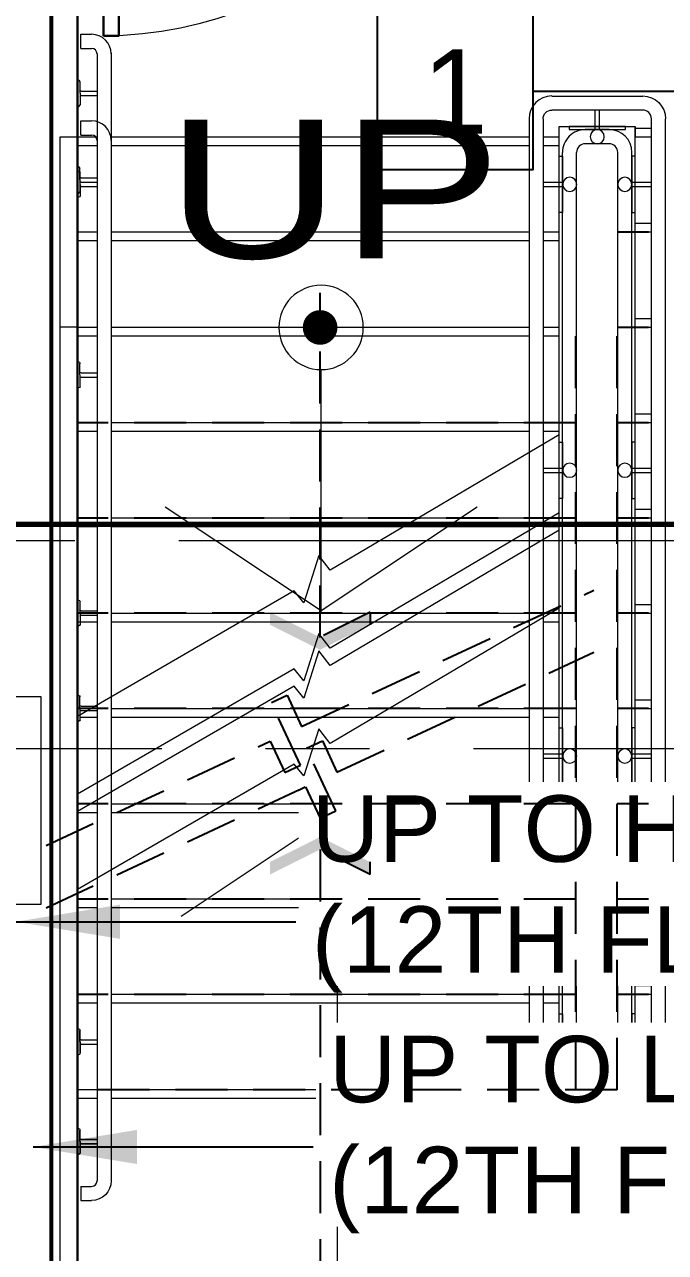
# Model space of a CAD drawing. Header units: inches. Extents: x -26575 to 27, y -11337 to 2257.
# Drawn here: x -23360.4 to -23286.4, y 845 to 986.7 of the extents above; entities that cross this region are included whole.
import ezdxf
from ezdxf import colors
from ezdxf.entities.mleader import LeaderData, LeaderLine
from ezdxf.enums import TextEntityAlignment as Align
from ezdxf.math import Vec2, Vec3

# ---------------------------------------------------------------- set-up
doc = ezdxf.new("R2010")
doc.units = ezdxf.units.IN
doc.header["$LTSCALE"] = 48
doc.header["$MEASUREMENT"] = 0
for name, pattern in [('A106$0$CENTER', [2, 1.25, -0.25, 0.25, -0.25]), ('A112$0$CENTER', [2, 1.25, -0.25, 0.25, -0.25]), ('NB - 12th floor_plan$0$HIDDEN2', [0.1875, 0.125, -0.0625])]:
    doc.linetypes.add(name, pattern=pattern)
for name, color, linetype in [('A106$0$A-ANNO-TEXT', 8, 'Continuous'), ('A106$0$A-DOOR', 8, 'Continuous'), ('A106$0$A-DOOR-FRAM', 8, 'Continuous'), ('A106$0$A-FLOR-CURB', 8, 'Continuous'), ('A106$0$A-FLOR-HRAL', 8, 'Continuous'), ('A106$0$A-FLOR-OPENING', 8, 'Continuous'), ('A106$0$A-FLOR-STRS', 8, 'Continuous'), ('A106$0$A-GRID-GRDP0-15', 8, 'Continuous'), ('A106$0$A-WALL-FULL-INTR', 8, 'Continuous'), ('A106$0$bc105-11 - A-WALL-FIRE', 8, 'Continuous'), ('A112$0$A-FLOR-HRAL', 8, 'Continuous'), ('A112$0$A-FLOR-SLAB', 8, 'Continuous'), ('A112$0$A-FLOR-STRS', 8, 'Continuous'), ('A112$0$A-GRID-GRDP0-15', 8, 'Continuous'), ('A112$0$A-WALL-FULL-INTR', 8, 'Continuous'), ('A112$0$bc112 - A-WALL-FIRE', 8, 'Continuous'), ('A112$0$Level 20', 8, 'Continuous'), ('E-FIRE', 234, 'Continuous'), ('E-TEXT', 6, 'Continuous'), ('G-Anno', 6, 'Continuous'), ('G-TEXT', 6, 'Continuous'), ('NB - 12th floor_plan$0$STSTAIRS1', 1, 'NB - 12th floor_plan$0$HIDDEN2'), ('XREF', 7, 'Continuous')]:
    doc.layers.add(name, color=color, linetype=linetype)
doc.layers.add('E-Fire-Covr', color=240, linetype='Continuous', lineweight=70, plot=False)
doc.styles.add('A106$0$style-Arial', font='arial.ttf')
doc.styles.add('M08', font='arial.ttf', dxfattribs={"height": 7.68})
doc.styles.add('MAMEP ANNO', font='arial.ttf', dxfattribs={"height": 0.078125})
doc.styles.get("Standard").update_dxf_attribs({"font": 'simplex.shx'})
doc.dimstyles.get("Standard").update_dxf_attribs({"dimtxt": 0.18, "dimasz": 0.125, "dimexe": 0.18, "dimexo": 0.0625, "dimgap": 0.09, "dimtad": 0, "dimtih": 1, "dimtoh": 1, "dimdec": 4, "dimzin": 0, "dimdsep": 46, "dimtxsty": 'Standard', "dimcen": 0.09, "dimadec": 0, "dimazin": 0, "dimtfac": 1, "dimtdec": 4, "dimtofl": 0, "dimtmove": 0, "dimatfit": 3, "dimfxl": 1, "dimtolj": 1, "dimtzin": 0, "dimarcsym": 0})

# ---------------------------------------------------------------- blocks, each defined once
blk = doc.blocks.new('*U335')
at = {"layer": 'A106$0$A-FLOR-HRAL', "linetype": 'Continuous', "lineweight": 0}
for p, q in [((-1.1, 1.5), (-1.04, 1.5)), ((-1.1, -1.5), (-1.1, 1.5)), ((-0.86, 0.01), (-0.86, 1.32)), ((-0.86, 0.01), (-0.86, -1.32)), ((-0.73, 0.26), (1.11, 0.26)), ((-0.73, -0.24), (1.11, -0.24)), ((-1.1, -1.5), (-1.04, -1.5))]:
    blk.add_line(p, q, dxfattribs=at)
for centre, radius, start, end in [((-1.04, 1.32), 0.188, 0, 90), ((-1.04, -1.32), 0.188, 270, 0), ((-0.73, -0.37), 0.125, 90, 180)]:
    blk.add_arc(centre, radius, start, end, dxfattribs=at)
at = {"layer": 'A106$0$A-FLOR-HRAL', "linetype": 'Continuous', "lineweight": 0, "extrusion": (0, 0, -1)}
blk.add_arc((0.73, 0.38), 0.125, 270, 0, dxfattribs=at)
blk = doc.blocks.new('*U336')
at = {"layer": 'A106$0$A-FLOR-HRAL', "linetype": 'Continuous', "lineweight": 0}
for p, q in [((-1.1, 1.5), (-1.04, 1.5)), ((-1.1, 1.5), (-1.1, -1.5)), ((-0.86, -0.01), (-0.86, 1.32)), ((-0.73, 0.24), (1.11, 0.24)), ((-0.86, -0.01), (-0.86, -1.32)), ((-0.73, -0.26), (1.11, -0.26)), ((-1.1, -1.5), (-1.04, -1.5))]:
    blk.add_line(p, q, dxfattribs=at)
at = {"layer": 'A106$0$A-FLOR-HRAL', "linetype": 'Continuous', "lineweight": 0, "extrusion": (0, 0, -1)}
for centre, radius, start, end in [((1.04, 1.32), 0.188, 90, 180), ((0.73, 0.37), 0.125, 270, 0), ((1.04, -1.32), 0.188, 180, 270)]:
    blk.add_arc(centre, radius, start, end, dxfattribs=at)
at = {"layer": 'A106$0$A-FLOR-HRAL', "linetype": 'Continuous', "lineweight": 0}
blk.add_arc((-0.73, -0.38), 0.125, 90, 180, dxfattribs=at)
blk = doc.blocks.new('*U340')
at = {"layer": 'A106$0$A-DOOR', "linetype": 'Continuous', "lineweight": 0, "extrusion": (0, 0, -1)}
blk.add_arc((22, 18.56), 44, 180, 270, dxfattribs=at)
at = {"layer": 'A106$0$A-DOOR', "linetype": 'Continuous', "lineweight": 30}
blk.add_3dface([(-22, -25.44), (-20.25, -25.44), (-20.25, 18.56), (-22, 18.56)], dxfattribs=at)
at = {"layer": 'A106$0$A-DOOR-FRAM', "linetype": 'Continuous', "lineweight": 30}
for p, q in [((-21.25, 25.44), (-23.5, 25.44)), ((-23.5, 25.44), (-23.5, 25.06)), ((-21.25, 20.98), (-21.25, 25.44)), ((21.25, 25.44), (23.5, 25.44)), ((21.25, 20.98), (21.25, 25.44)), ((23.5, 25.44), (23.5, 25.06)), ((-22, 18.56), (-22, 20.98)), ((-22, 20.98), (-21.25, 20.98)), ((22, 20.98), (21.25, 20.98)), ((22, 18.56), (22, 20.98)), ((-23.5, 18.56), (-23.5, 18.94)), ((-23.5, 18.56), (-22, 18.56)), ((23.5, 18.56), (22, 18.56)), ((23.5, 18.56), (23.5, 18.94))]:
    blk.add_line(p, q, dxfattribs=at)
at = {"layer": 'A106$0$A-DOOR-FRAM', "linetype": 'Continuous', "lineweight": 13}
for p, q in [((-23.35, 25.06), (-23.5, 25.06)), ((-21.4, 25.29), (-23.35, 25.29)), ((-23.35, 25.29), (-23.35, 25.06)), ((-21.4, 21.13), (-21.4, 25.29)), ((21.4, 21.13), (21.4, 25.29)), ((21.4, 25.29), (23.35, 25.29)), ((23.35, 25.29), (23.35, 25.06)), ((23.35, 25.06), (23.5, 25.06)), ((-22.15, 18.71), (-22.15, 21.13)), ((-22.15, 21.13), (-21.4, 21.13)), ((22.15, 21.13), (21.4, 21.13)), ((22.15, 18.71), (22.15, 21.13)), ((-23.5, 18.94), (-23.35, 18.94)), ((-23.35, 18.71), (-23.35, 18.94)), ((-23.35, 18.71), (-22.15, 18.71)), ((23.35, 18.71), (22.15, 18.71)), ((23.5, 18.94), (23.35, 18.94)), ((23.35, 18.71), (23.35, 18.94))]:
    blk.add_line(p, q, dxfattribs=at)
blk = doc.blocks.new('A106')
at = {"layer": 'A106$0$A-ANNO-TEXT', "lineweight": 13}
for p, q in [((-23326.15, 918.77), (-23326.15, 946.9)), ((-23324.3, 895.76), (-23324.3, 838.47))]:
    blk.add_line(p, q, dxfattribs=at)
at = {"layer": 'A106$0$A-ANNO-TEXT', "lineweight": 13, "flags": 128}
for points in [[(-23308.15, 931.04), (-23326.15, 919.04), (-23344.15, 931.04)], [(-23306.3, 883.76), (-23324.3, 895.76), (-23342.3, 883.76)]]:
    blk.add_lwpolyline(points, dxfattribs=at)
at = {"layer": 'A106$0$A-ANNO-TEXT', "lineweight": 13, "extrusion": (0, 0, -1)}
blk.add_circle((23326.15, 951.77), 4.87, dxfattribs=at)
at = {"layer": 'A106$0$A-FLOR-CURB', "lineweight": 0}
blk.add_3dface([(-23372.52, 909.16), (-23358.52, 909.16), (-23358.52, 885.16), (-23372.52, 885.16)], dxfattribs=at)
at = {"layer": 'A106$0$A-FLOR-HRAL', "lineweight": 13}
for p, q in [((-23299.52, 978.48), (-23289.02, 978.48)), ((-23289.02, 976.86), (-23299.52, 976.86)), ((-23353.9, 975.61), (-23352.65, 975.61)), ((-23353.9, 973.98), (-23353.9, 975.61)), ((-23302.15, 975.86), (-23302.15, 926.29)), ((-23300.52, 975.86), (-23300.52, 927.25)), ((-23288.02, 861.73), (-23288.02, 975.86)), ((-23286.4, 861.73), (-23286.4, 975.86)), ((-23353.9, 973.98), (-23352.65, 973.98)), ((-23292.9, 974.61), (-23295.65, 974.61)), ((-23352.02, 973.36), (-23352.02, 897.17)), ((-23350.4, 973.47), (-23350.4, 898.11)), ((-23292.9, 972.98), (-23295.65, 972.98)), ((-23298.27, 926.61), (-23298.27, 971.98)), ((-23296.65, 927.57), (-23296.65, 971.98)), ((-23291.9, 865.61), (-23291.9, 971.98)), ((-23290.27, 865.61), (-23290.27, 971.98)), ((-23296.65, 865.61), (-23296.65, 927.57)), ((-23298.27, 865.61), (-23298.27, 926.61)), ((-23302.15, 917.29), (-23302.15, 861.73)), ((-23300.52, 918.25), (-23300.52, 861.73)), ((-23350.4, 889.11), (-23350.4, 853.23)), ((-23352.02, 888.17), (-23352.02, 853.23)), ((-23295.65, 864.61), (-23292.9, 864.61)), ((-23295.65, 862.98), (-23292.9, 862.98)), ((-23289.02, 860.73), (-23299.52, 860.73)), ((-23299.52, 859.11), (-23289.02, 859.11)), ((-23353.9, 852.61), (-23352.65, 852.61)), ((-23353.9, 852.61), (-23353.9, 850.98)), ((-23353.9, 850.98), (-23352.65, 850.98))]:
    blk.add_line(p, q, dxfattribs=at)
at = {"layer": 'A106$0$A-FLOR-HRAL', "lineweight": 0}
for p, q in [((-23294.52, 974.61), (-23294.52, 976.86)), ((-23294.02, 974.61), (-23294.02, 976.86)), ((-23300.52, 968.54), (-23298.27, 968.54)), ((-23290.27, 968.54), (-23288.02, 968.54)), ((-23300.52, 968.04), (-23298.27, 968.04)), ((-23290.27, 968.04), (-23288.02, 968.04)), ((-23300.52, 935.54), (-23298.27, 935.54)), ((-23300.52, 935.04), (-23298.27, 935.04)), ((-23290.27, 935.54), (-23288.02, 935.54)), ((-23290.27, 935.04), (-23288.02, 935.04)), ((-23300.52, 902.54), (-23298.27, 902.54)), ((-23300.52, 902.04), (-23298.27, 902.04)), ((-23290.27, 902.54), (-23288.02, 902.54)), ((-23290.27, 902.04), (-23288.02, 902.04)), ((-23300.52, 869.54), (-23298.27, 869.54)), ((-23300.52, 869.04), (-23298.27, 869.04)), ((-23290.27, 869.54), (-23288.02, 869.54)), ((-23290.27, 869.04), (-23288.02, 869.04)), ((-23294.52, 862.98), (-23294.52, 860.73)), ((-23294.02, 862.98), (-23294.02, 860.73))]:
    blk.add_line(p, q, dxfattribs=at)
at = {"layer": 'A106$0$A-FLOR-HRAL', "lineweight": 13}
for centre, radius, start, end in [((-23299.52, 975.86), 2.63, 90, 180), ((-23289.02, 975.86), 1, 359.9765, 90), ((-23352.65, 973.36), 2.25, 0, 90), ((-23352.65, 973.36), 0.625, 0, 90), ((-23295.65, 971.98), 2.63, 90, 180.1233), ((-23292.9, 971.98), 2.63, 0, 90), ((-23295.65, 971.98), 1, 90, 180.1998), ((-23292.9, 971.98), 1, 0, 90), ((-23292.9, 865.61), 1, 270, 0.0348), ((-23292.9, 865.61), 2.62, 270, 0.0215), ((-23299.52, 861.73), 1, 179.9832, 270), ((-23289.02, 861.73), 2.63, 270, 0.0009), ((-23352.65, 853.23), 0.625, 270, 0)]:
    blk.add_arc(centre, radius, start, end, dxfattribs=at)
at = {"layer": 'A106$0$A-FLOR-HRAL', "lineweight": 13, "extrusion": (0, 0, -1)}
for centre, radius, start, end in [((23289.02, 975.86), 2.63, 90, 179.983), ((23299.52, 975.86), 1, 359.9847, 90), ((23295.65, 865.61), 2.63, 270, 360), ((23295.65, 865.61), 1, 270, 360), ((23299.52, 861.73), 2.63, 270, 360), ((23289.02, 861.73), 1, 180, 270), ((23352.65, 853.23), 2.25, 180, 270)]:
    blk.add_arc(centre, radius, start, end, dxfattribs=at)
at = {"layer": 'A106$0$A-FLOR-OPENING', "lineweight": 0}
for p, q in [((-23356.27, 805.79), (-23356.27, 951.79)), ((-23354.27, 951.79), (-23356.27, 951.79)), ((-23350.4, 951.79), (-23302.15, 951.79))]:
    blk.add_line(p, q, dxfattribs=at)
at = {"layer": 'A106$0$A-FLOR-OPENING', "lineweight": 0, "flags": 128}
blk.add_lwpolyline([(-23300.52, 951.79), (-23298.65, 951.79), (-23298.65, 974.98), (-23289.9, 974.98), (-23289.9, 973.79), (-23288.02, 973.79)], dxfattribs=at)
at = {"layer": 'A106$0$A-FLOR-STRS', "lineweight": 0}
for p, q in [((-23298.65, 974.98), (-23289.9, 974.98)), ((-23298.65, 928.36), (-23298.65, 974.98)), ((-23289.9, 862.61), (-23289.9, 974.98)), ((-23289.9, 974.79), (-23288.02, 974.79)), ((-23289.9, 963.79), (-23288.02, 963.79)), ((-23289.9, 952.79), (-23288.02, 952.79)), ((-23354.27, 950.79), (-23352.02, 950.79)), ((-23350.4, 950.79), (-23302.15, 950.79)), ((-23300.52, 950.79), (-23298.65, 950.79)), ((-23289.9, 941.79), (-23288.02, 941.79)), ((-23354.27, 939.79), (-23352.02, 939.79)), ((-23350.4, 939.79), (-23302.15, 939.79)), ((-23300.52, 939.79), (-23298.65, 939.79)), ((-23289.9, 930.79), (-23288.02, 930.79)), ((-23354.27, 928.79), (-23352.02, 928.79)), ((-23350.4, 928.79), (-23302.15, 928.79)), ((-23300.52, 928.79), (-23298.65, 928.79)), ((-23298.65, 862.61), (-23298.65, 919.36)), ((-23289.9, 919.79), (-23288.02, 919.79)), ((-23354.27, 917.79), (-23352.02, 917.79)), ((-23350.4, 917.79), (-23316.55, 917.79)), ((-23300.52, 917.79), (-23298.65, 917.79)), ((-23289.9, 908.79), (-23288.02, 908.79)), ((-23353.99, 906.79), (-23352.02, 906.79)), ((-23350.4, 906.79), (-23335.35, 906.79)), ((-23319.94, 906.79), (-23302.15, 906.79)), ((-23300.52, 906.79), (-23298.65, 906.79)), ((-23289.9, 897.79), (-23288.02, 897.79)), ((-23338.82, 895.79), (-23302.15, 895.79)), ((-23300.52, 895.79), (-23298.65, 895.79)), ((-23289.9, 886.79), (-23288.02, 886.79)), ((-23354.27, 884.79), (-23352.02, 884.79)), ((-23350.4, 884.79), (-23302.15, 884.79)), ((-23300.52, 884.79), (-23298.65, 884.79)), ((-23289.9, 875.79), (-23288.02, 875.79)), ((-23354.27, 873.79), (-23352.02, 873.79)), ((-23350.4, 873.79), (-23302.15, 873.79)), ((-23300.52, 873.79), (-23298.65, 873.79)), ((-23354.27, 862.79), (-23352.02, 862.79)), ((-23350.4, 862.79), (-23302.15, 862.79)), ((-23300.52, 862.79), (-23298.65, 862.79)), ((-23298.65, 862.61), (-23289.9, 862.61))]:
    blk.add_line(p, q, dxfattribs=at)
at = {"layer": 'A106$0$A-FLOR-STRS', "lineweight": 13}
for p, q in [((-23289.9, 973.79), (-23288.02, 973.79)), ((-23289.9, 962.79), (-23288.02, 962.79)), ((-23354.27, 951.79), (-23352.02, 951.79)), ((-23350.4, 951.79), (-23302.15, 951.79)), ((-23300.52, 951.79), (-23298.65, 951.79)), ((-23289.9, 951.79), (-23288.02, 951.79)), ((-23354.27, 940.79), (-23352.02, 940.79)), ((-23350.4, 940.79), (-23302.15, 940.79)), ((-23300.52, 940.79), (-23298.65, 940.79)), ((-23289.9, 940.79), (-23288.02, 940.79)), ((-23354.27, 929.79), (-23352.02, 929.79)), ((-23350.4, 929.79), (-23302.15, 929.79)), ((-23300.52, 929.79), (-23298.65, 929.79)), ((-23289.9, 929.79), (-23288.02, 929.79)), ((-23354.27, 918.79), (-23352.02, 918.79)), ((-23350.4, 918.79), (-23314.85, 918.79)), ((-23299.6, 918.79), (-23298.65, 918.79)), ((-23289.9, 918.79), (-23288.02, 918.79)), ((-23350.4, 907.79), (-23333.71, 907.79)), ((-23318.24, 907.79), (-23302.15, 907.79)), ((-23300.52, 907.79), (-23298.65, 907.79)), ((-23289.9, 907.79), (-23288.02, 907.79)), ((-23354.27, 896.79), (-23352.67, 896.79)), ((-23337.08, 896.79), (-23302.15, 896.79)), ((-23300.52, 896.79), (-23298.65, 896.79)), ((-23289.9, 896.79), (-23288.02, 896.79)), ((-23354.27, 885.79), (-23352.02, 885.79)), ((-23354.27, 885.79), (-23352.02, 885.79)), ((-23350.4, 885.79), (-23302.15, 885.79)), ((-23300.52, 885.79), (-23298.65, 885.79)), ((-23289.9, 885.79), (-23288.02, 885.79)), ((-23354.27, 874.79), (-23352.02, 874.79)), ((-23350.4, 874.79), (-23302.15, 874.79)), ((-23300.52, 874.79), (-23298.65, 874.79)), ((-23289.9, 874.79), (-23288.02, 874.79)), ((-23354.27, 863.79), (-23352.02, 863.79)), ((-23350.4, 863.79), (-23302.15, 863.79)), ((-23300.52, 863.79), (-23298.65, 863.79))]:
    blk.add_line(p, q, dxfattribs=at)
at = {"layer": 'A106$0$A-FLOR-STRS', "lineweight": 0, "flags": 128}
for points in [[(-23298.65, 928.36), (-23325.09, 912.75), (-23326.43, 914.44), (-23328.15, 908.99), (-23329.28, 910.36), (-23354.27, 895.87)], [(-23298.65, 919.36), (-23325.09, 903.75), (-23326.43, 905.44), (-23328.15, 899.99), (-23329.28, 901.36), (-23354.27, 886.87)]]:
    blk.add_lwpolyline(points, dxfattribs=at)
at = {"layer": 'A106$0$A-FLOR-STRS', "lineweight": 0, "extrusion": (0, 0, -1)}
for centre in [(23294.27, 973.79), (23297.45, 968.29), (23291.09, 968.29), (23297.45, 935.29), (23291.09, 935.29), (23297.45, 902.29), (23291.09, 902.29), (23297.45, 869.29), (23291.09, 869.29), (23294.27, 863.79)]:
    blk.add_circle(centre, 0.813, dxfattribs=at)
at = {"layer": 'A106$0$A-FLOR-STRS', "lineweight": 0}
for points in [[(-23291.02, 974.98), (-23297.52, 974.98), (-23297.52, 974.61), (-23291.02, 974.61)], [(-23298.65, 965.04), (-23298.65, 971.54), (-23298.27, 971.54), (-23298.27, 965.04)], [(-23289.9, 965.04), (-23289.9, 971.54), (-23290.27, 971.54), (-23290.27, 965.04)], [(-23298.65, 932.04), (-23298.65, 938.54), (-23298.27, 938.54), (-23298.27, 932.04)], [(-23289.9, 932.04), (-23289.9, 938.54), (-23290.27, 938.54), (-23290.27, 932.04)], [(-23298.65, 899.04), (-23298.65, 905.54), (-23298.27, 905.54), (-23298.27, 899.04)], [(-23289.9, 899.04), (-23289.9, 905.54), (-23290.27, 905.54), (-23290.27, 899.04)], [(-23298.65, 866.04), (-23298.65, 872.54), (-23298.27, 872.54), (-23298.27, 866.04)], [(-23289.9, 866.04), (-23289.9, 872.54), (-23290.27, 872.54), (-23290.27, 866.04)], [(-23297.52, 862.61), (-23291.02, 862.61), (-23291.02, 862.98), (-23297.52, 862.98)]]:
    blk.add_3dface(points, dxfattribs=at)
at = {"layer": 'A106$0$A-GRID-GRDP0-15', "linetype": 'A106$0$CENTER', "lineweight": 0}
for p, q in [((-24110.57, 927.16), (-20437.54, 927.16)), ((-23884.56, 903.16), (-20364.93, 903.16))]:
    blk.add_line(p, q, dxfattribs=at)
at = {"layer": 'A106$0$A-WALL-FULL-INTR', "lineweight": 30}
blk.add_line((-23354.27, 1029.79), (-23354.27, 807.79), dxfattribs=at)
at = {"layer": 'A106$0$bc105-11 - A-WALL-FIRE', "lineweight": 53}
blk.add_line((-23357.34, 1032.85), (-23357.34, 805.94), dxfattribs=at)
at = {"layer": 'A106$0$A-DOOR-FRAM', "lineweight": 13}
blk.add_blockref('*U340', (-23329.27, 1010.86), dxfattribs=at)
at = {"layer": 'A106$0$A-FLOR-HRAL', "lineweight": 0}
for name, p in [('*U335', (-23353.14, 968.79)), ('*U336', (-23353.14, 946.29)), ('*U336', (-23353.14, 907.79)), ('*U336', (-23353.14, 869.29)), ('*U336', (-23353.14, 857.79))]:
    blk.add_blockref(name, p, dxfattribs=at)
at = {"layer": 'A106$0$A-ANNO-TEXT', "lineweight": 13, "style": 'A106$0$style-Arial', "width": 1.246875}
blk.add_text('UP', height=16, dxfattribs=at).set_placement((-23305.33, 959.76, 0.21), align=Align.RIGHT)
blk = doc.blocks.new('A112')
at = {"layer": 'A112$0$A-FLOR-HRAL', "lineweight": 13}
for p, q in [((-23353.9, 985.61), (-23352.65, 985.61)), ((-23353.9, 983.98), (-23353.9, 985.61)), ((-23353.9, 983.98), (-23352.65, 983.98)), ((-23352.02, 983.36), (-23352.02, 908.18)), ((-23350.4, 983.47), (-23350.4, 909.12)), ((-23299.52, 978.48), (-23289.02, 978.48)), ((-23289.02, 976.86), (-23299.52, 976.86)), ((-23302.15, 975.86), (-23302.15, 937.29)), ((-23300.52, 975.86), (-23300.52, 938.25)), ((-23288.02, 861.73), (-23288.02, 975.86)), ((-23286.4, 861.73), (-23286.4, 975.86)), ((-23292.9, 974.61), (-23295.65, 974.61)), ((-23292.9, 972.98), (-23295.65, 972.98)), ((-23298.27, 926.61), (-23298.27, 971.98)), ((-23296.65, 927.57), (-23296.65, 971.98)), ((-23291.9, 865.61), (-23291.9, 971.98)), ((-23290.27, 865.61), (-23290.27, 971.98)), ((-23300.52, 929.25), (-23300.52, 861.73)), ((-23302.15, 928.29), (-23302.15, 861.73)), ((-23296.65, 865.61), (-23296.65, 927.57)), ((-23298.27, 865.61), (-23298.27, 926.61)), ((-23352.02, 899.18), (-23352.02, 853.23)), ((-23350.4, 900.12), (-23350.4, 853.23)), ((-23295.65, 864.61), (-23292.9, 864.61)), ((-23295.65, 862.98), (-23292.9, 862.98)), ((-23289.02, 860.73), (-23299.52, 860.73)), ((-23299.52, 859.11), (-23289.02, 859.11)), ((-23353.9, 852.61), (-23352.65, 852.61)), ((-23353.9, 852.61), (-23353.9, 850.98)), ((-23353.9, 850.98), (-23352.65, 850.98))]:
    blk.add_line(p, q, dxfattribs=at)
at = {"layer": 'A112$0$A-FLOR-HRAL', "lineweight": 0}
for p, q in [((-23354.24, 980.3), (-23354.18, 980.3)), ((-23354.24, 977.29), (-23354.24, 980.3)), ((-23353.99, 978.8), (-23353.99, 980.11)), ((-23353.99, 978.8), (-23353.99, 977.48)), ((-23353.87, 979.05), (-23352.02, 979.05)), ((-23353.87, 978.55), (-23352.02, 978.55)), ((-23354.24, 977.29), (-23354.18, 977.29)), ((-23294.52, 974.61), (-23294.52, 976.86)), ((-23294.02, 974.61), (-23294.02, 976.86)), ((-23354.24, 969.8), (-23354.18, 969.8)), ((-23354.24, 969.8), (-23354.24, 966.79)), ((-23353.99, 968.29), (-23353.99, 969.61)), ((-23353.99, 968.29), (-23353.99, 966.98)), ((-23353.87, 968.54), (-23352.02, 968.54)), ((-23300.52, 968.54), (-23298.27, 968.54)), ((-23290.27, 968.54), (-23288.02, 968.54)), ((-23354.24, 966.79), (-23354.18, 966.79)), ((-23353.87, 968.04), (-23352.02, 968.04)), ((-23300.52, 968.04), (-23298.27, 968.04)), ((-23290.27, 968.04), (-23288.02, 968.04)), ((-23290.27, 935.54), (-23288.02, 935.54)), ((-23290.27, 935.04), (-23288.02, 935.04)), ((-23354.24, 920.3), (-23354.18, 920.3)), ((-23354.24, 920.3), (-23354.24, 917.29)), ((-23353.99, 918.79), (-23353.99, 920.11)), ((-23353.99, 918.79), (-23353.99, 917.48)), ((-23353.87, 919.04), (-23352.02, 919.04)), ((-23354.24, 917.29), (-23354.18, 917.29)), ((-23353.87, 918.54), (-23352.02, 918.54)), ((-23300.52, 902.54), (-23298.27, 902.54)), ((-23300.52, 902.04), (-23298.27, 902.04)), ((-23290.27, 902.54), (-23288.02, 902.54)), ((-23290.27, 902.04), (-23288.02, 902.04)), ((-23354.24, 870.8), (-23354.18, 870.8)), ((-23354.24, 870.8), (-23354.24, 867.79)), ((-23353.99, 869.29), (-23353.99, 870.61)), ((-23353.99, 869.29), (-23353.99, 867.98)), ((-23353.87, 869.54), (-23352.02, 869.54)), ((-23353.87, 869.04), (-23352.02, 869.04)), ((-23300.52, 869.54), (-23298.27, 869.54)), ((-23300.52, 869.04), (-23298.27, 869.04)), ((-23290.27, 869.54), (-23288.02, 869.54)), ((-23290.27, 869.04), (-23288.02, 869.04)), ((-23354.24, 867.79), (-23354.18, 867.79)), ((-23294.52, 862.98), (-23294.52, 860.73)), ((-23294.02, 862.98), (-23294.02, 860.73)), ((-23354.24, 859.3), (-23354.18, 859.3)), ((-23354.24, 859.3), (-23354.24, 856.29)), ((-23353.99, 857.79), (-23353.99, 859.11)), ((-23353.99, 857.79), (-23353.99, 856.48)), ((-23353.87, 858.04), (-23352.02, 858.04)), ((-23354.24, 856.29), (-23354.18, 856.29)), ((-23353.87, 857.54), (-23352.02, 857.54))]:
    blk.add_line(p, q, dxfattribs=at)
at = {"layer": 'A112$0$A-FLOR-HRAL', "lineweight": 13}
for centre, radius, start, end in [((-23352.65, 983.36), 2.25, 0, 90), ((-23352.65, 983.36), 0.625, 0, 90), ((-23299.52, 975.86), 2.63, 90, 180), ((-23289.02, 975.86), 1, 359.9765, 90), ((-23295.65, 971.98), 2.63, 90, 180.1233), ((-23292.9, 971.98), 2.63, 0, 90), ((-23295.65, 971.98), 1, 90, 180.1998), ((-23292.9, 971.98), 1, 0, 90), ((-23292.9, 865.61), 1, 270, 0.0348), ((-23292.9, 865.61), 2.62, 270, 0.0215), ((-23299.52, 861.73), 1, 179.9832, 270), ((-23289.02, 861.73), 2.63, 270, 0.0009), ((-23352.65, 853.23), 0.625, 270, 0)]:
    blk.add_arc(centre, radius, start, end, dxfattribs=at)
at = {"layer": 'A112$0$A-FLOR-HRAL', "lineweight": 0}
for centre, radius, start, end in [((-23354.18, 980.11), 0.188, 0, 90), ((-23353.87, 978.43), 0.125, 90, 180), ((-23354.18, 977.48), 0.188, 270, 0), ((-23353.87, 967.91), 0.125, 90, 180), ((-23353.87, 918.41), 0.125, 90, 180), ((-23353.87, 868.91), 0.125, 90, 180), ((-23353.87, 857.41), 0.125, 90, 180)]:
    blk.add_arc(centre, radius, start, end, dxfattribs=at)
at = {"layer": 'A112$0$A-FLOR-HRAL', "lineweight": 0, "extrusion": (0, 0, -1)}
for centre, radius, start, end in [((23353.87, 979.18), 0.125, 270, 0), ((23354.18, 969.61), 0.188, 90, 180), ((23353.87, 968.66), 0.125, 270, 0), ((23354.18, 966.98), 0.188, 180, 270), ((23354.18, 920.11), 0.188, 90, 180), ((23353.87, 919.16), 0.125, 270, 0), ((23354.18, 917.48), 0.188, 180, 270), ((23354.18, 870.61), 0.188, 90, 180), ((23353.87, 869.66), 0.125, 270, 0), ((23354.18, 867.98), 0.188, 180, 270), ((23354.18, 859.11), 0.188, 90, 180), ((23353.87, 858.16), 0.125, 270, 0), ((23354.18, 856.48), 0.188, 180, 270)]:
    blk.add_arc(centre, radius, start, end, dxfattribs=at)
at = {"layer": 'A112$0$A-FLOR-HRAL', "lineweight": 13, "extrusion": (0, 0, -1)}
for centre, radius, start, end in [((23289.02, 975.86), 2.63, 90, 179.983), ((23299.52, 975.86), 1, 359.9847, 90), ((23295.65, 865.61), 2.63, 270, 360), ((23295.65, 865.61), 1, 270, 360), ((23299.52, 861.73), 2.63, 270, 360), ((23289.02, 861.73), 1, 180, 270), ((23352.65, 853.23), 2.25, 180, 270)]:
    blk.add_arc(centre, radius, start, end, dxfattribs=at)
at = {"layer": 'A112$0$A-FLOR-SLAB', "lineweight": 0}
for p, q in [((-23356.27, 973.79), (-23354.27, 973.79)), ((-23356.27, 805.79), (-23356.27, 973.79))]:
    blk.add_line(p, q, dxfattribs=at)
at = {"layer": 'A112$0$A-FLOR-STRS', "lineweight": 0}
for p, q in [((-23298.65, 974.98), (-23289.9, 974.98)), ((-23298.65, 939.36), (-23298.65, 974.98)), ((-23289.9, 862.61), (-23289.9, 974.98)), ((-23289.9, 974.79), (-23288.02, 974.79)), ((-23354.27, 972.79), (-23352.02, 972.79)), ((-23350.4, 972.79), (-23302.15, 972.79)), ((-23300.52, 972.79), (-23298.65, 972.79)), ((-23289.9, 963.79), (-23288.02, 963.79)), ((-23354.27, 961.79), (-23352.02, 961.79)), ((-23350.4, 961.79), (-23302.15, 961.79)), ((-23300.52, 961.79), (-23298.65, 961.79)), ((-23289.9, 952.79), (-23288.02, 952.79)), ((-23354.27, 950.79), (-23352.02, 950.79)), ((-23350.4, 950.79), (-23302.15, 950.79)), ((-23300.52, 950.79), (-23298.65, 950.79)), ((-23289.9, 941.79), (-23288.02, 941.79)), ((-23354.27, 939.79), (-23352.02, 939.79)), ((-23350.4, 939.79), (-23302.15, 939.79)), ((-23300.52, 939.79), (-23298.65, 939.79)), ((-23298.65, 862.61), (-23298.65, 930.36)), ((-23289.9, 930.79), (-23288.02, 930.79)), ((-23354.27, 928.79), (-23352.02, 928.79)), ((-23350.4, 928.79), (-23316.55, 928.79)), ((-23289.9, 919.79), (-23288.02, 919.79)), ((-23353.99, 917.79), (-23352.02, 917.79)), ((-23350.4, 917.79), (-23335.43, 917.79)), ((-23319.94, 917.79), (-23302.15, 917.79)), ((-23300.52, 917.79), (-23298.65, 917.79)), ((-23289.9, 908.79), (-23288.02, 908.79)), ((-23338.88, 906.79), (-23302.15, 906.79)), ((-23300.52, 906.79), (-23298.65, 906.79)), ((-23289.9, 897.79), (-23288.02, 897.79)), ((-23354.27, 895.79), (-23352.02, 895.79)), ((-23350.4, 895.79), (-23302.15, 895.79)), ((-23300.52, 895.79), (-23298.65, 895.79)), ((-23289.9, 886.79), (-23288.02, 886.79)), ((-23354.27, 884.79), (-23352.02, 884.79)), ((-23350.4, 884.79), (-23302.15, 884.79)), ((-23300.52, 884.79), (-23298.65, 884.79)), ((-23289.9, 875.79), (-23288.02, 875.79)), ((-23354.27, 873.79), (-23352.02, 873.79)), ((-23350.4, 873.79), (-23302.15, 873.79)), ((-23300.52, 873.79), (-23298.65, 873.79)), ((-23354.27, 862.79), (-23352.02, 862.79)), ((-23350.4, 862.79), (-23302.15, 862.79)), ((-23300.52, 862.79), (-23298.65, 862.79)), ((-23298.65, 862.61), (-23289.9, 862.61))]:
    blk.add_line(p, q, dxfattribs=at)
at = {"layer": 'A112$0$A-FLOR-STRS', "lineweight": 13}
for p, q in [((-23354.27, 973.79), (-23352.02, 973.79)), ((-23350.4, 973.79), (-23302.15, 973.79)), ((-23300.52, 973.79), (-23298.65, 973.79)), ((-23289.9, 973.79), (-23288.02, 973.79)), ((-23354.27, 962.79), (-23352.02, 962.79)), ((-23350.4, 962.79), (-23302.15, 962.79)), ((-23300.52, 962.79), (-23298.65, 962.79)), ((-23289.9, 962.79), (-23288.02, 962.79)), ((-23354.27, 951.79), (-23352.02, 951.79)), ((-23350.4, 951.79), (-23302.15, 951.79)), ((-23300.52, 951.79), (-23298.65, 951.79)), ((-23289.9, 951.79), (-23288.02, 951.79)), ((-23354.27, 940.79), (-23352.02, 940.79)), ((-23350.4, 940.79), (-23302.15, 940.79)), ((-23300.52, 940.79), (-23298.65, 940.79)), ((-23289.9, 940.79), (-23288.02, 940.79)), ((-23354.27, 929.79), (-23352.02, 929.79)), ((-23350.4, 929.79), (-23314.85, 929.79)), ((-23289.9, 929.79), (-23288.02, 929.79)), ((-23350.4, 918.79), (-23333.71, 918.79)), ((-23318.24, 918.79), (-23302.15, 918.79)), ((-23300.52, 918.79), (-23298.65, 918.79)), ((-23289.9, 918.79), (-23288.02, 918.79)), ((-23354.27, 907.79), (-23352.68, 907.79)), ((-23337.16, 907.79), (-23302.15, 907.79)), ((-23300.52, 907.79), (-23298.65, 907.79)), ((-23289.9, 907.79), (-23288.02, 907.79)), ((-23354.27, 896.79), (-23352.02, 896.79)), ((-23354.27, 896.79), (-23352.02, 896.79)), ((-23350.4, 896.79), (-23302.15, 896.79)), ((-23300.52, 896.79), (-23298.65, 896.79)), ((-23289.9, 896.79), (-23288.02, 896.79)), ((-23354.27, 885.79), (-23352.02, 885.79)), ((-23354.27, 885.79), (-23352.02, 885.79)), ((-23350.4, 885.79), (-23302.15, 885.79)), ((-23300.52, 885.79), (-23298.65, 885.79)), ((-23289.9, 885.79), (-23288.02, 885.79)), ((-23354.27, 874.79), (-23352.02, 874.79)), ((-23350.4, 874.79), (-23302.15, 874.79)), ((-23300.52, 874.79), (-23298.65, 874.79)), ((-23289.9, 874.79), (-23288.02, 874.79)), ((-23354.27, 863.79), (-23352.02, 863.79)), ((-23350.4, 863.79), (-23302.15, 863.79)), ((-23300.52, 863.79), (-23298.65, 863.79))]:
    blk.add_line(p, q, dxfattribs=at)
at = {"layer": 'A112$0$A-FLOR-STRS', "lineweight": 0, "flags": 128}
for points in [[(-23298.65, 939.36), (-23325.09, 923.75), (-23326.43, 925.44), (-23328.15, 919.99), (-23329.28, 921.36), (-23354.27, 906.87)], [(-23298.65, 930.36), (-23325.09, 914.75), (-23326.43, 916.44), (-23328.15, 910.99), (-23329.28, 912.36), (-23354.27, 897.87)]]:
    blk.add_lwpolyline(points, dxfattribs=at)
at = {"layer": 'A112$0$A-FLOR-STRS', "lineweight": 0, "extrusion": (0, 0, -1)}
for centre in [(23297.45, 968.29), (23297.45, 935.29), (23297.45, 902.29), (23297.45, 869.29)]:
    blk.add_circle(centre, 0.813, dxfattribs=at)
at = {"layer": 'A112$0$A-GRID-GRDP0-15', "linetype": 'A112$0$CENTER', "lineweight": 0}
for p, q in [((-24110.57, 927.16), (-20437.54, 927.16)), ((-23884.56, 903.16), (-20364.93, 903.16))]:
    blk.add_line(p, q, dxfattribs=at)
at = {"layer": 'A112$0$A-WALL-FULL-INTR', "lineweight": 30}
blk.add_line((-23354.27, 1035.79), (-23354.27, 807.79), dxfattribs=at)
at = {"layer": 'A112$0$bc112 - A-WALL-FIRE', "lineweight": 53}
blk.add_line((-23357.34, 1038.85), (-23357.34, 805.94), dxfattribs=at)
at = {"layer": 'A112$0$Level 20', "lineweight": 0, "extrusion": (0, 0, -1)}
for centre in [(23294.27, 973.79), (23291.09, 968.29), (23291.09, 935.29), (23291.09, 902.29), (23291.09, 869.29), (23294.27, 863.79)]:
    blk.add_circle(centre, 0.813, dxfattribs=at)
at = {"layer": 'A112$0$Level 20', "lineweight": 0}
for points in [[(-23291.02, 974.98), (-23297.52, 974.98), (-23297.52, 974.61), (-23291.02, 974.61)], [(-23298.65, 965.04), (-23298.65, 971.54), (-23298.27, 971.54), (-23298.27, 965.04)], [(-23289.9, 965.04), (-23289.9, 971.54), (-23290.27, 971.54), (-23290.27, 965.04)], [(-23289.9, 932.04), (-23289.9, 938.54), (-23290.27, 938.54), (-23290.27, 932.04)], [(-23298.65, 899.04), (-23298.65, 905.54), (-23298.27, 905.54), (-23298.27, 899.04)], [(-23289.9, 899.04), (-23289.9, 905.54), (-23290.27, 905.54), (-23290.27, 899.04)], [(-23298.65, 866.04), (-23298.65, 872.54), (-23298.27, 872.54), (-23298.27, 866.04)], [(-23289.9, 866.04), (-23289.9, 872.54), (-23290.27, 872.54), (-23290.27, 866.04)], [(-23297.52, 862.61), (-23291.02, 862.61), (-23291.02, 862.98), (-23297.52, 862.98)]]:
    blk.add_3dface(points, dxfattribs=at)
blk = doc.blocks.new('NB - 12th floor_plan')
at = {"layer": 'NB - 12th floor_plan$0$STSTAIRS1'}
for p, q in [((-23234.35, 962.77), (-23291.98, 962.77)), ((-23296.73, 863.77), (-23296.73, 951.77)), ((-23291.98, 863.77), (-23291.98, 951.77)), ((-23234.35, 951.77), (-23291.98, 951.77)), ((-23296.73, 940.77), (-23354.27, 940.77)), ((-23234.35, 940.77), (-23291.98, 940.77)), ((-23296.73, 929.77), (-23354.27, 929.77)), ((-23234.35, 929.77), (-23291.98, 929.77)), ((-23296.73, 918.77), (-23354.27, 918.77)), ((-23234.35, 918.77), (-23291.98, 918.77)), ((-23296.73, 907.77), (-23354.27, 907.77)), ((-23234.35, 907.77), (-23291.98, 907.77)), ((-23296.73, 896.77), (-23354.27, 896.77)), ((-23234.35, 896.77), (-23291.98, 896.77)), ((-23296.73, 885.77), (-23354.27, 885.77)), ((-23234.35, 885.77), (-23291.98, 885.77)), ((-23296.73, 874.77), (-23354.27, 874.77)), ((-23234.35, 874.77), (-23291.98, 874.77)), ((-23291.98, 863.77), (-23354.27, 863.77))]:
    blk.add_line(p, q, dxfattribs=at)
at = {"layer": 'NB - 12th floor_plan$0$STSTAIRS1', "lineweight": 25}
for p, q in [((-23320.5, 918.88), (-23326.27, 915.99)), ((-23320.5, 918.88), (-23320.5, 917.43)), ((-23320.5, 888.62), (-23326.27, 891.51)), ((-23320.5, 888.62), (-23320.5, 890.06))]:
    blk.add_line(p, q, dxfattribs=at)
at = {"layer": 'NB - 12th floor_plan$0$STSTAIRS1', "lineweight": 25, "elevation": 0}
for points in [[(-23326.27, 891.51), (-23326.27, 835.95), (-23262.27, 835.95), (-23262.27, 977.77)], [(-23326.27, 915.99), (-23326.27, 955.77)]]:
    blk.add_lwpolyline(points, dxfattribs=at)
at = {"layer": 'NB - 12th floor_plan$0$STSTAIRS1', "lineweight": 25, "const_width": 2, "elevation": 0}
blk.add_lwpolyline([(-23326.27, 950.77, -1), (-23326.27, 952.77, -1)], format="xyb", close=True, dxfattribs=at)
at = {"layer": 'NB - 12th floor_plan$0$STSTAIRS1', "elevation": 0}
for points in [[(-23357.9, 891.95), (-23332.03, 904.01), (-23330.34, 900.39), (-23328.52, 901.23), (-23331.9, 908.48), (-23330.09, 909.33), (-23328.4, 905.7), (-23294.65, 921.44)], [(-23357.9, 884.78), (-23327.95, 898.74), (-23326.26, 895.12), (-23324.45, 895.96), (-23327.83, 903.21), (-23326.01, 904.06), (-23324.32, 900.43), (-23294.65, 914.27)]]:
    blk.add_lwpolyline(points, dxfattribs=at)
at = {"layer": 'NB - 12th floor_plan$0$STSTAIRS1', "lineweight": 25}
for points in [[(-23332.05, 918.88), (-23326.27, 915.99), (-23332.05, 917.43), (-23326.27, 914.55)], [(-23320.5, 918.88), (-23326.27, 915.99), (-23320.5, 917.43), (-23326.27, 914.55)], [(-23332.05, 888.62), (-23326.27, 891.51), (-23332.05, 890.06), (-23326.27, 892.95)], [(-23320.5, 888.62), (-23326.27, 891.51), (-23320.5, 890.06), (-23326.27, 892.95)]]:
    blk.add_solid(points, dxfattribs=at)
blk = doc.blocks.new('*U164')
at = {"layer": 'E-Fire-Covr'}
blk.add_lwpolyline([(10.15, 322), (318, 322), (318, -314), (-318, -314), (-318, 322), (-9.51, 322)], dxfattribs=at)
blk = doc.blocks.new('MLD-KeyNote')
at = {"color": 0, "linetype": 'Continuous', "transparency": 16777216}
blk.add_lwpolyline([(-0.09375, -0.09375), (0.09375, -0.09375), (0.09375, 0.09375), (-0.09375, 0.09375)], close=True, dxfattribs=at)
at = {"color": 0, "linetype": 'ByBlock', "transparency": 16777216, "style": 'MAMEP ANNO'}
blk.add_attdef('ID', text='', height=0.10156, dxfattribs=at).set_placement((0, 0), align=Align.MIDDLE_CENTER)

msp = doc.modelspace()

# ---------------------------------------------------------------- block references
at = {"layer": 'E-FIRE'}
msp.add_blockref('*U164', (-23198.31, 1243.01), dxfattribs=at)
at = {"layer": 'XREF'}
for name in ['A106', 'A112']:
    msp.add_blockref(name, (0, 0), dxfattribs=at)

# ---------------------------------------------------------------- leaders
at = {"layer": 'E-TEXT'}
ml = msp.add_multileader_block('Standard', dxfattribs=at)
ml.set_content('MLD-KeyNote', color=256, scale=96)
ml.set_attribute('ID', '1', width=0)
ml.set_leader_properties(color=256, linetype='Continuous')
ml.build(insert=Vec2(0, 0))
ml.multileader.update_dxf_attribs({"has_dogleg": 0, "text_left_attachment_type": 2, "text_right_attachment_type": 2, "dogleg_length": 3.84, "arrow_head_size": 12, "scale": 96})
ctx = ml.context
ctx.base_point, ctx.scale, ctx.char_height, ctx.arrow_head_size, ctx.landing_gap_size, ctx.plane_origin = Vec3(-23319.69, 979.01), 96, 737.28, 12, 384, Vec3(-23246.78, 960.73)
ctx.left_attachment, ctx.right_attachment = 2, 2
notes = []
notes.append((ctx, [(0, (1, 1, 0), (-22932.69, 979.01), (-1, 0), 369, [(0, [(-23289.31, 1016.47), (-23278.46, 979.01)], 0, [])])]))
ctx.block.insert = Vec3(-23310.69, 979.01)
at = {"layer": 'G-Anno'}
for points in [[(-23361.39, 883.16), (-23329.07, 883.16)], [(-23359.4, 857.16), (-23327.08, 857.16)]]:
    msp.add_leader(points, dimstyle='Standard', override={"dimscale": 96}, dxfattribs=at)
for ctx, leaders in notes:
    for number, flags, end, landing, length, lines in leaders:
        leader = LeaderData()
        leader.index, (leader.has_last_leader_line, leader.has_dogleg_vector, leader.attachment_direction) = number, flags
        leader.last_leader_point, leader.dogleg_vector, leader.dogleg_length = Vec3(end), Vec3(landing), length
        for number, points, colour, breaks in lines:
            line = LeaderLine()
            line.index, line.vertices, line.color, line.breaks = number, Vec3.list(points), colors.encode_raw_color(colour), breaks
            leader.lines.append(line)
        ctx.leaders.append(leader)

# ---------------------------------------------------------------- next in the draw order: texts
at = {"layer": 'G-TEXT', "char_height": 7.68, "width": 89.2105, "attachment_point": 1, "style": 'M08', "bg_fill": 3, "box_fill_scale": 1.2, "bg_fill_color": 256, "bg_fill_transparency": 0}
for s, insert in [('UP TO HEPHSRA\\P(12TH FLOOR)', (-23327.21, 897.75)), ('UP TO LEPHA\\P(12TH FLOOR)', (-23325.22, 869.99))]:
    msp.add_mtext(s, dxfattribs=dict(at, insert=insert))

# ---------------------------------------------------------------- next in the draw order: block references
at = {"layer": 'XREF'}
msp.add_blockref('NB - 12th floor_plan', (0, 0), dxfattribs=at)

doc.saveas('drawing.dxf')
